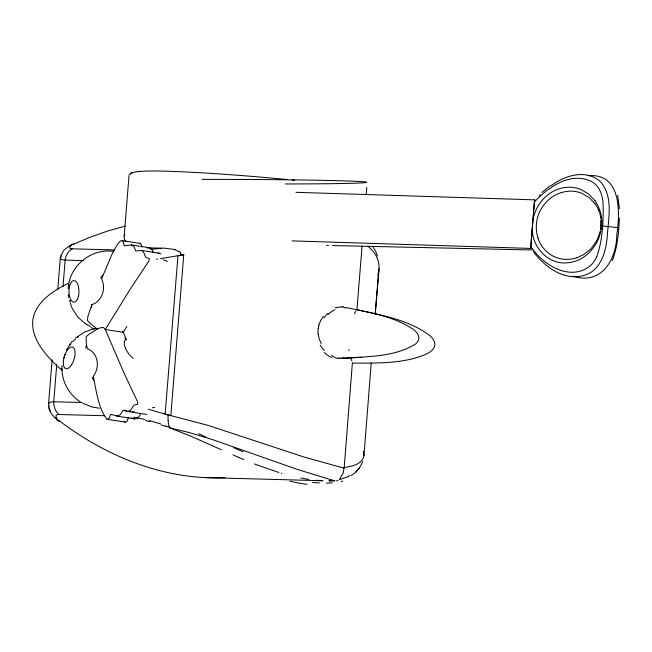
<?xml version="1.0" encoding="UTF-8"?>
<svg xmlns="http://www.w3.org/2000/svg" width="652" height="652" viewBox="0 0 652 652"><rect width="100%" height="100%" fill="white"/><g stroke="black" fill="none" stroke-linecap="round" stroke-linejoin="round"><path stroke-width="0.98" d="M57.792 289.423L60.31 257.866L61.614 255.91M600.614 225.991L600.688 220.947M80.269 401.86C69.153 394.68 61.948 381.811 61.956 368.543M61.948 368.657L62.03 365.585M375.267 313.856L378.82 270.58C380.295 261.142 375.242 251.794 367.777 246.26M619.376 218.175C618.772 232.511 617.542 247.206 612.22 260.67M596.702 256.733C602.195 241.688 603.165 225.372 603.222 209.463A77.792 51.076 -83 0 0 603.133 206.268C603.173 196.456 600.011 185.103 590.133 180.881C569.498 172.046 548.096 187.303 534.477 201.835L532.7 224.149M125.893 241.517L124.475 239.455L124.067 237.263L129.031 175.518M343.93 467.5C351.428 466.514 362.235 464.55 363.955 455.699L371.216 363.164M49.202 406.392L48.533 404.126L52.127 359.871M56.757 364.387L53.749 401.754C53.537 406.44 55.347 411.363 58.867 414.517L104.833 415.723M63.008 286.693L65.143 260.132C65.656 255.608 68.167 251.093 72.201 248.82L114.825 249.944M352.382 362.846L344.158 468.226L303.783 456.954L208.347 425.446L165.135 414.126L177.988 255.617M170.816 415.642L183.758 254.728L160.4 258.673M356.929 309.814L362.039 246.317M366.196 194.646L366.774 187.442M292.014 240.873L530.606 248.412L534.518 199.854L295.918 192.316M530.541 248.404L530.964 248.461A6.3 4.743 -88.5 0 1 530.891 246.472L532.309 228.844C532.081 247.605 549.025 265.462 568.348 262.691C593.043 260.124 608.316 230.678 599.09 208.338A40.253 26.43 -83 0 0 595.097 200.881M532.325 228.55L532.627 225.03M91.565 307.41L91.606 306.953M375.161 314.419L378.991 268.771M363.955 455.699L363.425 451.282M600.948 226.122L600.484 229.7M91.622 306.831L91.516 305.633L87.881 316.464L87.449 320.531L90.473 323.694L97.352 329.081A31.964 27.058 -81.1 0 1 99.642 328.013L103.024 327.434A3.236 2.738 -81.1 0 1 103.839 327.801L105.192 329.48A16.561 14.018 -81.1 0 1 105.64 330.344L123.896 372.691L137.621 401.999L137.605 404.248L134.002 405.128L132.511 407.223A14.45 12.233 -81.1 0 1 131.533 409.008L129.626 411.167A3.007 2.551 -81.1 0 1 128.615 411.542L122.943 410.393L120.481 414.509L117.694 415.992L110.661 414.362L109.063 418.429L107.058 419.309C97.898 407.622 96.276 390.14 93.317 376.18A16.936 14.336 -81.1 0 0 87.996 349.032L87.246 348.771L86.308 343.384L86.056 336.791L89.194 334.052L97.352 329.081M68.183 288.771C68.965 266.472 90.938 248.167 112.975 251.338M91.777 305.446L91.883 304.614A16.936 14.336 -81.1 0 0 101.981 279.855L101.565 278.983L112.054 254.084L117.49 244.19L120.392 241.036L122.25 240.629L140.253 243.449L141.297 244.467L141.834 247.043M318.168 328.323L317.989 330.597A16.952 12.282 -88.2 0 0 318.086 334.028M378.82 270.58L377.818 275.177M78.631 295.348L78.493 296.073M533.059 219.447C535.659 205.624 545.659 193.049 559.253 188.778A71.679 47.066 -83 0 1 580.851 189.479L588.626 193.97L595.105 200.865M48.558 403.963L49.911 402.349L52.804 401.762L82.168 402.504M63.904 358.046L64.132 357.182M600.117 231.468L598.389 236.994M128.248 417.753L127.45 420.621L125.877 422.154L107.058 419.309M318.861 325.014L320.711 320.442L323.351 316.432M124.287 235.967L124.825 234.671M60.628 256.065L63.945 250.115L69.609 245.69M91.516 305.633L91.883 304.614M64.931 354.761L65.118 354.297M598.234 237.361L596.466 241.061M362.716 461.38C360.58 467.272 356.489 472.374 351.078 475.569M140.408 413.841C139.536 417.997 134.874 420.385 131.174 417.851M66.243 350.075L72.152 341.338M596.115 241.68L591.755 247.776A42.608 28.036 -83.3 0 1 589.718 249.895L583.491 254.679L576.637 257.825M126.798 326.53L123.774 331.493A16.561 14.018 -81.1 0 1 123.195 332.3L105.192 329.48A16.561 14.018 -81.1 0 0 105.771 328.673L130.669 288.518L148.982 260.841L149.316 258.608L145.893 257.369L144.752 255.136A14.45 12.233 -81.1 0 0 144.059 253.269L142.511 250.93A3.007 2.551 -81.1 0 0 141.582 250.458L135.771 251.028L133.986 246.692L131.459 244.932L124.214 245.837L123.562 242.308L122.25 240.629M69.74 345.47L70.742 344.052M129.292 174.679L132.421 172.535L139.324 171.329M355.633 472.244L359.285 468.103M339.594 479.065L343.197 473.059L343.963 468.234M72.975 341.371L75.477 338.926M539.114 195.959L540.475 194.614M75.559 338.005L84.605 331.966L94.181 328.714M541.845 192.479L550.125 185.787M77.401 337.353L78.599 336.481M551.176 185.665C564.665 175.347 586.197 168.909 600.313 181.558C613.687 196.456 608.283 218.901 607.208 236.978C605.822 252.593 600.142 272.039 582.562 275.78C562.896 280.507 544.607 266.562 533.369 251.737M349.635 475.642L348.983 476.066M348.649 476.27L347.94 476.669M68.33 283.31C53.219 290.792 35.575 301.819 32.828 320.002C30.929 338.021 44.189 353.335 56.178 365.047M347.573 476.865L339.773 479.538M130.84 173.302L132.421 172.535M125.323 226.081L108.232 230.857L91.044 236.855L73.757 244.092C70.791 244.5 66.911 249.178 72.201 248.82M336.473 480.858L338.038 480.222M335.324 307.736L336.31 307.426M561.282 192.584C550.019 196.056 541.062 205.6 537.737 216.831A25.444 16.87 -83.1 0 0 538.039 238.07M152.34 407.81L154.72 407.418M178.086 255.6L183.758 254.728M530.206 248.502L530.752 248.461M158.004 253.302L159.585 253.278A3.007 2.551 -81.1 0 1 160.514 253.75L160.799 254.027M156.602 259.219L157.548 259.088M175.258 249.529L163.839 248.102L150.832 249.308M146.936 247.687C150.09 246.847 152.845 249.471 153.147 252.495M341.102 358.437C365.984 356.326 393.563 357.63 415.528 344.036C416.962 342.716 418.348 341.11 418.763 339.146C419.562 335.177 416.302 331.697 413.458 329.456C393.515 316.138 369.105 312.316 346.065 307.557M334.142 480.418L329.073 480.76A6.74 6.724 -44.6 0 0 331.672 480.206M224.989 477.606C165.078 480.467 106.724 456.693 59.519 420.988C56.577 419.896 53.57 413.922 58.867 414.517M534.656 199.903L534.444 200.099M341.982 358.355L361.787 357.32M588.031 175.722C621.348 172.69 620.248 212.34 616.776 234.761C616.507 259.602 601.47 285.364 573.149 276.22M161.134 248.127L147.116 247.882M352.626 363.221L352.569 363.18C377.891 362.854 405.12 364.248 428.535 353.001C431.388 351.11 434.566 348.567 434.884 344.892C435.039 341.232 432.537 338.005 429.929 335.723C409.024 319.757 381.827 315.348 356.783 309.741M532.179 249.977L332.52 245.559M326.579 245.421L328.559 245.47M602.75 225.999L618.715 227.719M83.529 260.621L63.627 260.034L61.247 259.398L60.294 258.127M205.331 477.598L322.911 480.744L316.138 480.296M329.073 480.76L335.006 480.989L297.451 469.456L212.78 439.66L188.632 432.406L169.903 427.932L169.471 427.142M139.438 243.392L140.253 243.449M99.626 408.217L92.299 407.076L82.828 403.343M534.444 199.846L534.868 199.903A6.3 4.743 -88.5 0 0 534.477 201.835M308.771 479.399L300.849 478.038M131.459 244.932L149.463 247.752M141.582 250.458L159.585 253.278M123.489 410.263L126.488 410.727M128.493 411.045L130.49 411.355M132.495 411.673L134.491 411.982M127.05 411.363L145.885 414.362M116.488 416.041L134.491 418.861M165.339 260.71L166.496 260.987M145.616 420.532L149.96 421.64M148.289 409.22L165.135 414.126M281.803 473.36L281.224 473.189M278.909 472.496L257.442 465.088M161.533 425.063L165.69 426.449M169.903 427.932L190.71 436.147L221.362 449.733M256.969 464.9L254.419 463.906M164.557 260.498L163.432 259.724M243.921 459.627L238.493 457.313M91.076 327.54L94.141 328.861M238.322 457.239L232.927 454.892M166.83 261.102L167.32 261.428M87.066 324.729L86.496 324.394M124.092 421.559L125.062 422.129M86.382 324.321L85.412 323.718M332.406 355.935L331.493 355.34M85.127 323.531L77.621 316.856L72.233 308.404M178.844 251.199L179.39 251.631A6.276 5.249 -85.3 0 1 180.188 252.528L180.319 252.658M57.588 366.351L62.152 370.344M54.613 417.72L50.84 412.985L48.55 406.22M530.891 246.472C542.545 264.826 570.476 282.129 590.394 265.674A24.98 16.406 -83 0 0 596.759 256.782M595.146 203.905L589.139 197.523L581.837 193.277A68.191 44.915 -82.4 0 0 561.282 192.625M122.715 331.526L123.709 333.294A35.836 30.342 -81.1 0 1 124.198 334.394L125.51 337.549M372.797 246.407L375.739 251.452L377.41 256.024M321.175 343.563L319.227 338.958L318.135 334.011M71.59 306.896L71.907 307.654M125.942 338.632L126.186 339.219M598.748 210.669L599.441 212.625M537.949 238.143C540.663 246.432 546.914 253.563 554.974 256.978A67.995 44.825 -83.5 0 0 576.637 257.776M71.296 306.13L70.343 303.074M48.843 407.956L49.951 411.282M599.742 213.636L600.019 214.655M70.09 302.039L69.927 301.224M617.713 195.347L619.4 208.697M600.264 215.698L600.818 219.039M68.248 294.614L68.607 297.491M168.11 420.784L168.322 422.667A13.505 4.621 -86.4 0 0 169.447 427.215M600.981 220.792L601.014 221.378M595.154 203.905A36.569 24.051 -82.8 0 1 598.789 210.637M202.006 179.398A118.941 2.209 0.3 0 1 359.26 181.484A118.941 2.209 0.3 0 1 285.299 183.962M138.55 171.761A110.84 5.224 4.6 0 1 287.165 179.544M292.186 180.042A110.84 5.224 4.6 0 1 294.655 180.294M170.669 415.487A19.853 5.721 21.5 0 1 165.095 413.971M133.644 417.223A93.032 29.283 24 0 1 144.777 419.472M149.194 420.654A76.895 22.07 22.9 0 1 161.117 424.126M165.51 425.952A74.312 18.362 22.1 0 1 169.805 427.459M71.158 245.005A7.946 5.216 -83 0 1 73.757 244.092M55.746 417.834A9.682 6.357 -83 0 1 55.64 417.573M69.992 246.146A8.109 5.322 -83 0 1 71.158 244.997M205.714 436.962A156.235 6.838 25.4 0 1 198.501 433.645M243.098 451.795A210.506 41.052 30.6 0 1 233.457 447.565M307.027 484.354A234.826 72.185 35.8 0 1 290.001 481.217M319.464 482.928A225.266 57.8 31.4 0 1 312.332 482.333M332.267 482.79A227.638 51.777 28 0 1 326.513 483.116M168.151 420.67A12.763 4.385 -86.3 0 1 168.118 415.096M175.209 249.912A16.707 13.219 78.2 0 1 178.656 251.648M180.417 252.846A3.447 2.942 -81.7 0 1 180.987 255.022M342.797 481.07A238.64 48.68 24.4 0 1 341.371 481.543M355.87 310.996A55.29 1.467 -58.8 0 1 354.452 313.808M348.861 349.643A53.806 5.795 80.2 0 1 348.918 350.719M351.819 360.711A55.29 1.035 66.8 0 1 350.23 357.426M343.156 306.913A41.475 19.242 -66 0 1 345.617 308.151M341.803 306.799A43.668 20.253 -62.6 0 1 343.107 307.027M336.212 307.76A44.849 20.734 -62 0 1 341.721 306.994M328.086 314.321A41.989 20.082 -65 0 1 335.006 309.7M323.914 317.826A33.285 18.566 -74.8 0 1 328.029 313.376M318.257 328.339A16.952 12.143 -88 0 1 318.942 325.055M324.248 350.523A33.285 20.44 86.2 0 1 320.181 345.095M331.509 357.451A41.989 22.021 79.2 0 1 324.394 352.447M337.712 358.453A44.849 19.487 70 0 1 332.455 356.351M338.95 358.38A43.668 18.696 69 0 1 337.638 358.135M342.08 358.119A41.475 17.84 69.6 0 1 338.844 357.964M343.726 357.769A35.958 15.591 73.7 0 1 343.237 357.818M93.497 380.206A39.177 20.334 70.7 0 1 92.119 377.206M100.685 277.988A38.949 21.492 -64.5 0 1 102.771 274.957M85.86 347.964A37.547 23.333 63.6 0 1 86.04 346.073M124.801 337.94A40.139 33.977 -81.1 0 1 125.909 339.195M133.261 358.209A11.214 4.768 57.3 0 1 125.233 347.622A11.214 4.768 57.3 0 1 126.292 339.782M146.961 414.289A3.007 2.551 -81.1 0 1 146.618 414.362M94.353 328.926A11.19 0.53 4.6 0 1 97.368 328.673M70.017 301.248A22.461 14.417 59.2 0 1 69.846 300.238M90.498 326.367A36.325 33.798 71.1 0 1 87.441 324.867M55.974 418.217A7.759 5.094 -83 0 0 59.519 421.037A7.857 5.159 -83 0 1 55.974 418.217M69.666 285.861A10.791 4.996 89.8 0 0 73.945 302.169A10.791 4.996 89.8 0 0 78.321 286.098A10.791 4.996 89.8 0 0 69.666 285.861M71.655 364.737A11.28 5.077 -72.8 0 0 72.633 347.157A11.28 5.077 -72.8 0 0 63.342 361.827A11.28 5.077 -72.8 0 0 71.655 364.737"/></g></svg>
